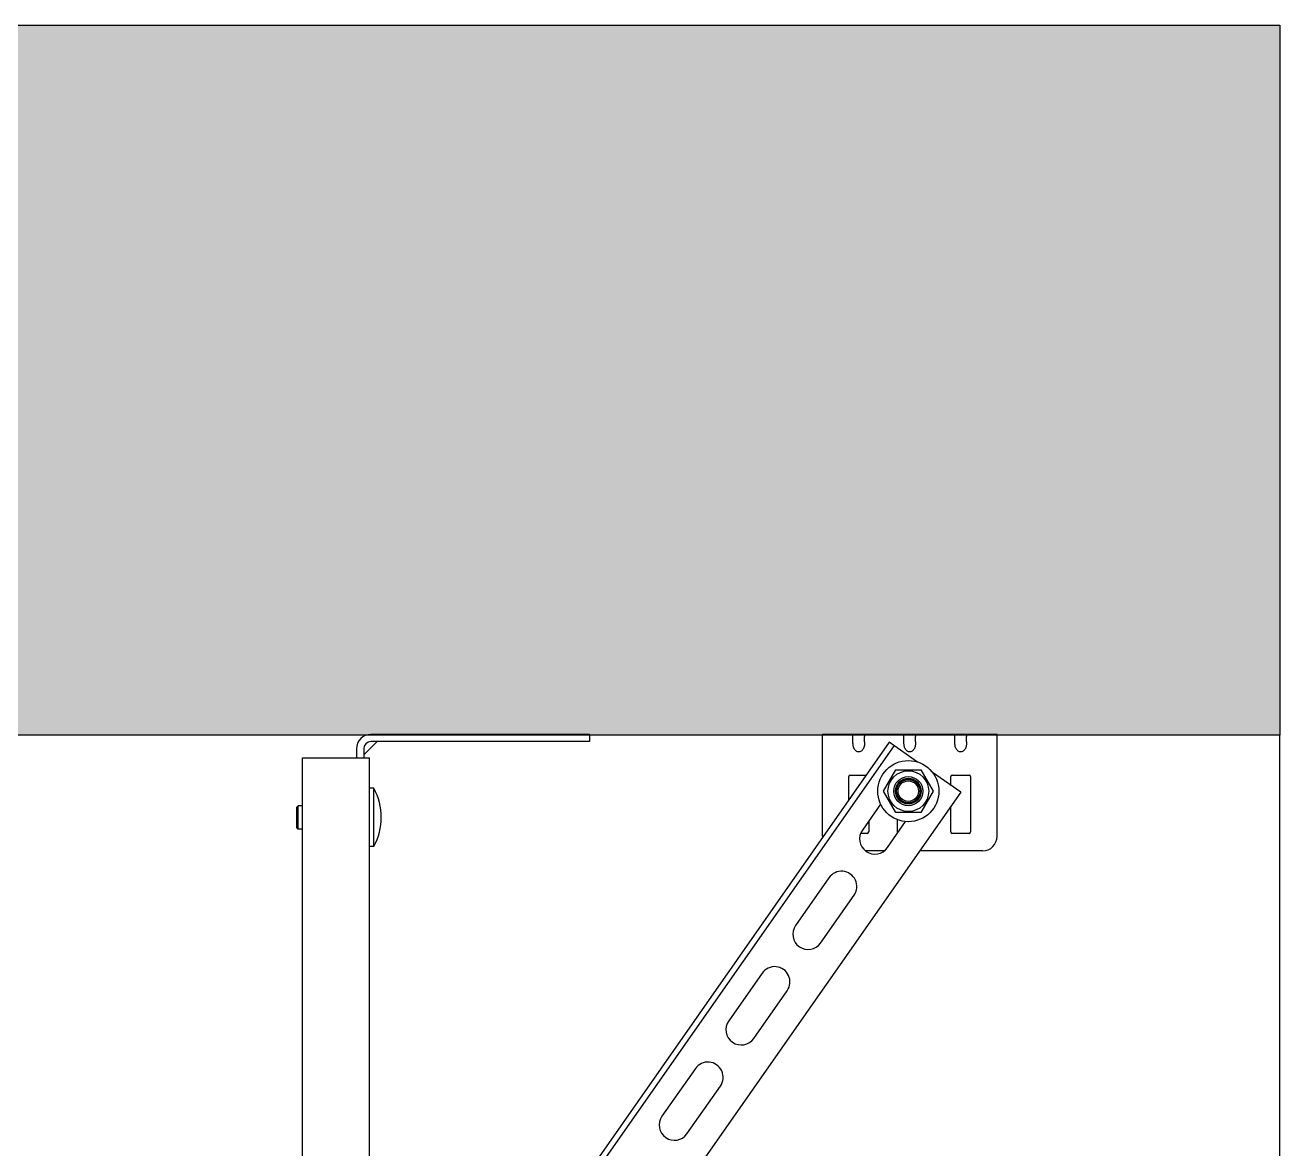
# Model space of a CAD drawing. Header units: millimetres. Extents: x 21899 to 38731, y -5425 to 3612.
# Drawn here: x 34146.1 to 34577, y -2629.5 to -2243.6 of the extents above; entities that cross this region are included whole.
import ezdxf

# ---------------------------------------------------------------- set-up
doc = ezdxf.new("R2010")
doc.units = ezdxf.units.MM
doc.layers.add('dwgmodels.com', color=250, linetype='Continuous')

msp = doc.modelspace()

# ---------------------------------------------------------------- hatches: boundary and pattern name
at = {"layer": 'dwgmodels.com', "true_color": 0xc7c8ca}
h = msp.add_hatch(color=9, dxfattribs=at)
h.dxf.hatch_style = 1
h.paths.add_polyline_path([(30976.43, -2243.56), (34577.01, -2243.56), (34577.01, -2487.45), (30976.43, -2487.45)])

# ---------------------------------------------------------------- linework, layer by layer
at = {"color": 7, "linetype": 'Continuous'}
for p, q in [((34266.93, -2489.67), (34262.4, -2494.19)), ((34339.9, -2489.66), (34264.9, -2489.66)), ((34442.86, -2489.86), (34292.4, -2704.74)), ((34339.9, -2487.16), (34339.9, -2489.66)), ((34452.58, -2496.66), (34442.86, -2489.86)), ((34576.43, -4530.44), (34577.01, -2487.45)), ((34262.4, -2492.16), (34262.4, -2495.16)), ((34444.5, -2491), (34292.4, -2708.23)), ((34241.4, -2495.16), (34264.4, -2495.16)), ((34241.4, -2669.66), (34241.4, -2495.16)), ((34264.4, -2699.47), (34264.4, -2495.16)), ((34440.91, -2506.65), (34445.16, -2499.29)), ((34445.16, -2499.29), (34453.66, -2499.29)), ((34447.61, -2502.65), (34451.22, -2502.65)), ((34453.66, -2499.29), (34457.91, -2506.65)), ((34467.44, -2507.06), (34457.73, -2500.27)), ((34467.44, -2507.06), (34260.95, -2801.96)), ((34265.9, -2505.66), (34264.4, -2505.66)), ((34265.9, -2525.66), (34265.9, -2505.66)), ((34445.16, -2514.01), (34440.91, -2506.65)), ((34445.41, -2508.45), (34445.41, -2504.86)), ((34453.41, -2504.86), (34453.41, -2508.45)), ((34457.91, -2506.65), (34453.66, -2514.01)), ((34239.89, -2511.66), (34239.4, -2512.16)), ((34241.4, -2511.66), (34239.89, -2511.66)), ((34239.89, -2519.66), (34239.89, -2511.66)), ((34439.91, -2511.08), (34433.64, -2520.02)), ((34451.22, -2510.65), (34447.61, -2510.65)), ((34239.4, -2519.17), (34239.4, -2512.16)), ((34453.66, -2514.01), (34445.16, -2514.01)), ((34239.89, -2519.66), (34239.4, -2519.17)), ((34241.4, -2519.66), (34239.89, -2519.66)), ((34442.24, -2526.05), (34448.5, -2517.1)), ((34265.9, -2525.66), (34264.4, -2525.66)), ((34422.17, -2536.41), (34410.7, -2552.79)), ((34419.3, -2558.81), (34430.77, -2542.43)), ((34399.23, -2569.17), (34387.75, -2585.56)), ((34396.36, -2591.58), (34407.83, -2575.2)), ((34376.28, -2601.94), (34364.81, -2618.32)), ((34373.41, -2624.34), (34384.88, -2607.96))]:
    msp.add_line(p, q, dxfattribs=at)
at = {"color": 3, "linetype": 'Continuous'}
for p, q in [((34339.9, -2487.16), (34264.9, -2487.16)), ((34479.9, -2487.16), (34419.9, -2487.16)), ((34419.9, -2522.16), (34419.9, -2487.16)), ((34430.4, -2489.67), (34430.4, -2487.83)), ((34434.4, -2489.67), (34434.4, -2487.83)), ((34447.9, -2489.67), (34447.9, -2487.83)), ((34451.9, -2489.67), (34451.9, -2487.83)), ((34465.4, -2489.67), (34465.4, -2487.83)), ((34469.4, -2489.67), (34469.4, -2487.83)), ((34479.9, -2522.16), (34479.9, -2487.16)), ((34259.9, -2492.16), (34259.9, -2495.16)), ((34429, -2509.66), (34429, -2501.66)), ((34429.5, -2501.16), (34434.94, -2501.16)), ((34464, -2504.66), (34464, -2501.66)), ((34464.5, -2501.16), (34470.3, -2501.16)), ((34470.8, -2501.66), (34470.8, -2520.66)), ((34464, -2520.66), (34464, -2511.98)), ((34435.8, -2516.94), (34435.8, -2520.66)), ((34445.65, -2520.66), (34445.65, -2516.44)), ((34435.3, -2521.16), (34433.06, -2521.16)), ((34470.3, -2521.16), (34464.5, -2521.16)), ((34441.17, -2527.16), (34434.78, -2527.16)), ((34474.9, -2527.16), (34453.36, -2527.16))]:
    msp.add_line(p, q, dxfattribs=at)
at = {"color": 7, "linetype": 'Continuous'}
for radius in [10.5, 7, 5, 4.4, 4, 3.51]:
    msp.add_circle((34449.41, -2506.65), radius, dxfattribs=at)
at = {"color": 3, "linetype": 'Continuous'}
for centre, radius, start, end in [((34264.9, -2492.16), 5, 90, 180), ((34429.5, -2501.66), 0.5, 90, 180), ((34464.5, -2501.66), 0.5, 90, 180), ((34470.3, -2501.66), 0.5, 0, 90), ((34435.3, -2520.66), 0.5, 270, 0), ((34446.15, -2520.66), 0.5, 180, 221.9827), ((34464.5, -2520.66), 0.5, 180, 270), ((34470.3, -2520.66), 0.5, 270, 0), ((34424.9, -2522.16), 5, 180, 184.98), ((34474.9, -2522.16), 5, 270, 0)]:
    msp.add_arc(centre, radius, start, end, dxfattribs=at)
at = {"color": 7, "linetype": 'Continuous'}
for centre, radius, start, end in [((34264.9, -2492.16), 2.5, 90, 180), ((34247.15, -2515.66), 21.25, 331.9275, 28.0725), ((34437.94, -2523.03), 5.25, 145, 325), ((34426.47, -2539.42), 5.25, 325, 145), ((34415, -2555.8), 5.25, 145, 325), ((34403.53, -2572.18), 5.25, 325, 145), ((34392.05, -2588.57), 5.25, 145, 325), ((34380.58, -2604.95), 5.25, 325, 145), ((34369.11, -2621.33), 5.25, 145, 325)]:
    msp.add_arc(centre, radius, start, end, dxfattribs=at)
at = {"color": 3, "linetype": 'Continuous'}
for points, start_tangent, end_tangent in [([(34430.4, -2487.83), (34430.4, -2487.66), (34430.41, -2487.52), (34430.43, -2487.41), (34430.53, -2487.25), (34430.72, -2487.17), (34430.87, -2487.16)], (0, 0.097072), (0.097072, 0)), ([(34430.87, -2492.16), (34430.72, -2491.87), (34430.6, -2491.56), (34430.52, -2491.24), (34430.47, -2490.92), (34430.43, -2490.6), (34430.41, -2490.29), (34430.4, -2489.98), (34430.4, -2489.67)], (-0.132135, 0.220547), (0, 0.2571)), ([(34433.92, -2487.16), (34434.07, -2487.17), (34434.19, -2487.2), (34434.33, -2487.32), (34434.38, -2487.53), (34434.39, -2487.66), (34434.4, -2487.83)], (0.09711, 0), (0, -0.09711)), ([(34434.4, -2489.67), (34434.39, -2489.98), (34434.38, -2490.3), (34434.36, -2490.62), (34434.32, -2490.94), (34434.27, -2491.25), (34434.18, -2491.57), (34434.07, -2491.87), (34433.92, -2492.16)], (0, -0.257102), (-0.132136, -0.220548)), ([(34447.9, -2487.83), (34447.9, -2487.66), (34447.91, -2487.52), (34447.93, -2487.41), (34448.03, -2487.25), (34448.22, -2487.17), (34448.37, -2487.16)], (0, 0.097072), (0.097072, 0)), ([(34448.37, -2492.16), (34448.22, -2491.87), (34448.1, -2491.56), (34448.02, -2491.24), (34447.97, -2490.92), (34447.93, -2490.6), (34447.91, -2490.29), (34447.9, -2489.98), (34447.9, -2489.67)], (-0.132135, 0.220547), (0, 0.2571)), ([(34451.42, -2487.16), (34451.57, -2487.17), (34451.69, -2487.2), (34451.83, -2487.32), (34451.88, -2487.53), (34451.89, -2487.66), (34451.9, -2487.83)], (0.09711, 0), (0, -0.09711)), ([(34451.9, -2489.67), (34451.89, -2489.98), (34451.88, -2490.3), (34451.86, -2490.62), (34451.82, -2490.94), (34451.77, -2491.25), (34451.68, -2491.57), (34451.57, -2491.87), (34451.42, -2492.16)], (0, -0.257102), (-0.132136, -0.220548)), ([(34465.4, -2487.83), (34465.4, -2487.66), (34465.41, -2487.52), (34465.43, -2487.41), (34465.53, -2487.25), (34465.72, -2487.17), (34465.87, -2487.16)], (0, 0.097072), (0.097072, 0)), ([(34465.87, -2492.16), (34465.72, -2491.87), (34465.6, -2491.56), (34465.52, -2491.24), (34465.47, -2490.92), (34465.43, -2490.6), (34465.41, -2490.29), (34465.4, -2489.98), (34465.4, -2489.67)], (-0.132135, 0.220547), (0, 0.2571)), ([(34468.92, -2487.16), (34469.07, -2487.17), (34469.19, -2487.2), (34469.33, -2487.32), (34469.38, -2487.53), (34469.39, -2487.66), (34469.4, -2487.83)], (0.09711, 0), (0, -0.09711)), ([(34469.4, -2489.67), (34469.39, -2489.98), (34469.38, -2490.3), (34469.36, -2490.62), (34469.32, -2490.94), (34469.27, -2491.25), (34469.18, -2491.57), (34469.07, -2491.87), (34468.92, -2492.16)], (0, -0.257102), (-0.132136, -0.220548)), ([(34433.92, -2492.16), (34433.58, -2492.61), (34433.21, -2492.92), (34432.81, -2493.1), (34432.4, -2493.16), (34431.98, -2493.1), (34431.58, -2492.92), (34431.21, -2492.61), (34430.87, -2492.16)], (-0.195665, -0.326585), (-0.195665, 0.326585)), ([(34451.42, -2492.16), (34451.08, -2492.61), (34450.71, -2492.92), (34450.31, -2493.1), (34449.9, -2493.16), (34449.48, -2493.1), (34449.08, -2492.92), (34448.71, -2492.61), (34448.37, -2492.16)], (-0.195665, -0.326585), (-0.195665, 0.326585)), ([(34468.92, -2492.16), (34468.58, -2492.61), (34468.21, -2492.92), (34467.81, -2493.1), (34467.4, -2493.16), (34466.98, -2493.1), (34466.58, -2492.92), (34466.21, -2492.61), (34465.87, -2492.16)], (-0.195665, -0.326585), (-0.195665, 0.326585))]:
    msp.add_spline(points, degree=3, dxfattribs=dict(at, start_tangent=start_tangent, end_tangent=end_tangent))
at = {"layer": 'dwgmodels.com', "color": 5}
msp.add_lwpolyline([(30976.43, -2243.56), (34577.01, -2243.56), (34577.01, -2487.45), (30976.43, -2487.45)], close=True, dxfattribs=at)

doc.saveas('drawing.dxf')
